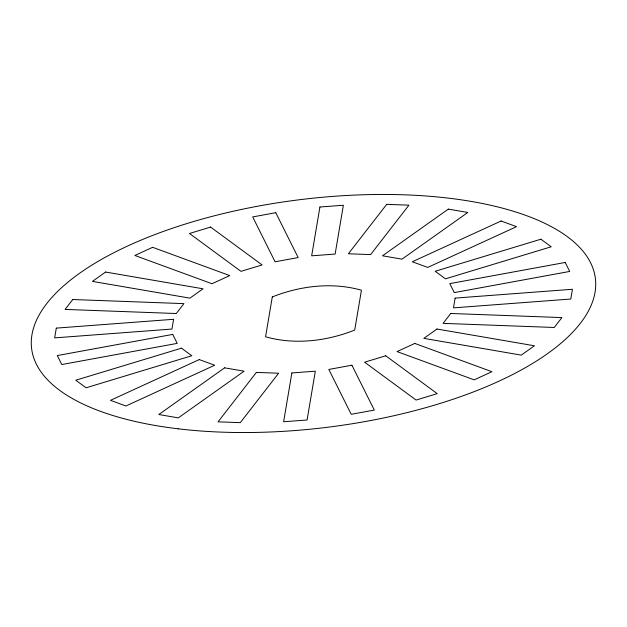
<?xml version="1.0" encoding="UTF-8"?>
<svg xmlns="http://www.w3.org/2000/svg" width="627" height="627" viewBox="0 0 627 627"><rect width="100%" height="100%" fill="white"/><g stroke="black" fill="none" stroke-linecap="round" stroke-linejoin="round"><path stroke-width="0.94" d="M56.312 328.117L54.659 337.882L171.963 329.05L173.616 319.292L56.312 328.117M272.29 296.932L265.558 336.777C294.792 345.062 326.738 341.19 354.71 330.068L361.442 290.223C332.208 281.938 300.262 285.81 272.29 296.932M291.868 372.947L283.623 421.759L307.081 419.996L315.334 371.184L291.868 372.947M319.919 207.004L311.666 255.816L335.132 254.053L343.377 205.241L319.919 207.004M455.131 298.099L453.478 307.865L570.789 299.032L572.435 289.274L455.131 298.099M72.756 299.526L65.09 309.417L176.265 313.516L183.93 303.633L72.756 299.526M256.388 372.407L218.063 421.838L240.298 422.653L278.623 373.222L256.388 372.407M386.702 204.347L348.377 253.778L370.612 254.593L408.937 205.162L386.702 204.347M450.735 313.484L443.07 323.367L554.244 327.474L561.91 317.583L450.735 313.484M105.61 272.047L92.451 281.39L189.91 298.146L203.07 288.804L105.61 272.047M224.607 367.837L158.811 414.525L178.303 417.872L244.099 371.192L224.607 367.837M448.305 209.12L382.509 255.8L402.001 259.155L467.797 212.467L448.305 209.12M436.972 329.026L423.813 338.361L521.28 355.125L534.439 345.783L436.972 329.026M152.627 247.312L134.868 255.463L211.989 283.733L229.741 275.582L152.627 247.312M199.261 359.577L110.477 400.332L125.902 405.99L214.685 365.235L199.261 359.577M501.098 221.01L412.315 261.765L427.739 267.423L516.523 226.668L501.098 221.01M414.808 343.431L397.048 351.582L474.161 379.852L491.921 371.701L414.808 343.431M210.609 227.084L189.464 233.495L240.972 271.35L262.117 264.947L210.609 227.084M181.501 348.173L75.789 380.221L86.087 387.792L191.799 355.744L181.501 348.173M540.913 239.208L435.201 271.256L445.499 278.827L551.211 246.779L540.913 239.208M385.73 355.791L364.593 362.202L416.101 400.057L437.238 393.646L385.73 355.791M275.778 212.694L252.697 216.926L275.088 261.788L298.178 257.556L275.778 212.694M172.738 334.403L57.292 355.564L61.775 364.538L177.214 343.377L172.738 334.403M565.225 262.462L449.786 283.623L454.262 292.597L569.708 271.436L565.225 262.462M351.912 365.212L328.822 369.444L351.222 414.306L374.303 410.074L351.912 365.212M178.186 428.813A284.047 114.623 -7.1 0 0 595.65 281.437A284.047 114.623 -7.1 0 0 166.664 230.25A284.047 114.623 -7.1 0 0 178.186 428.813"/></g></svg>
